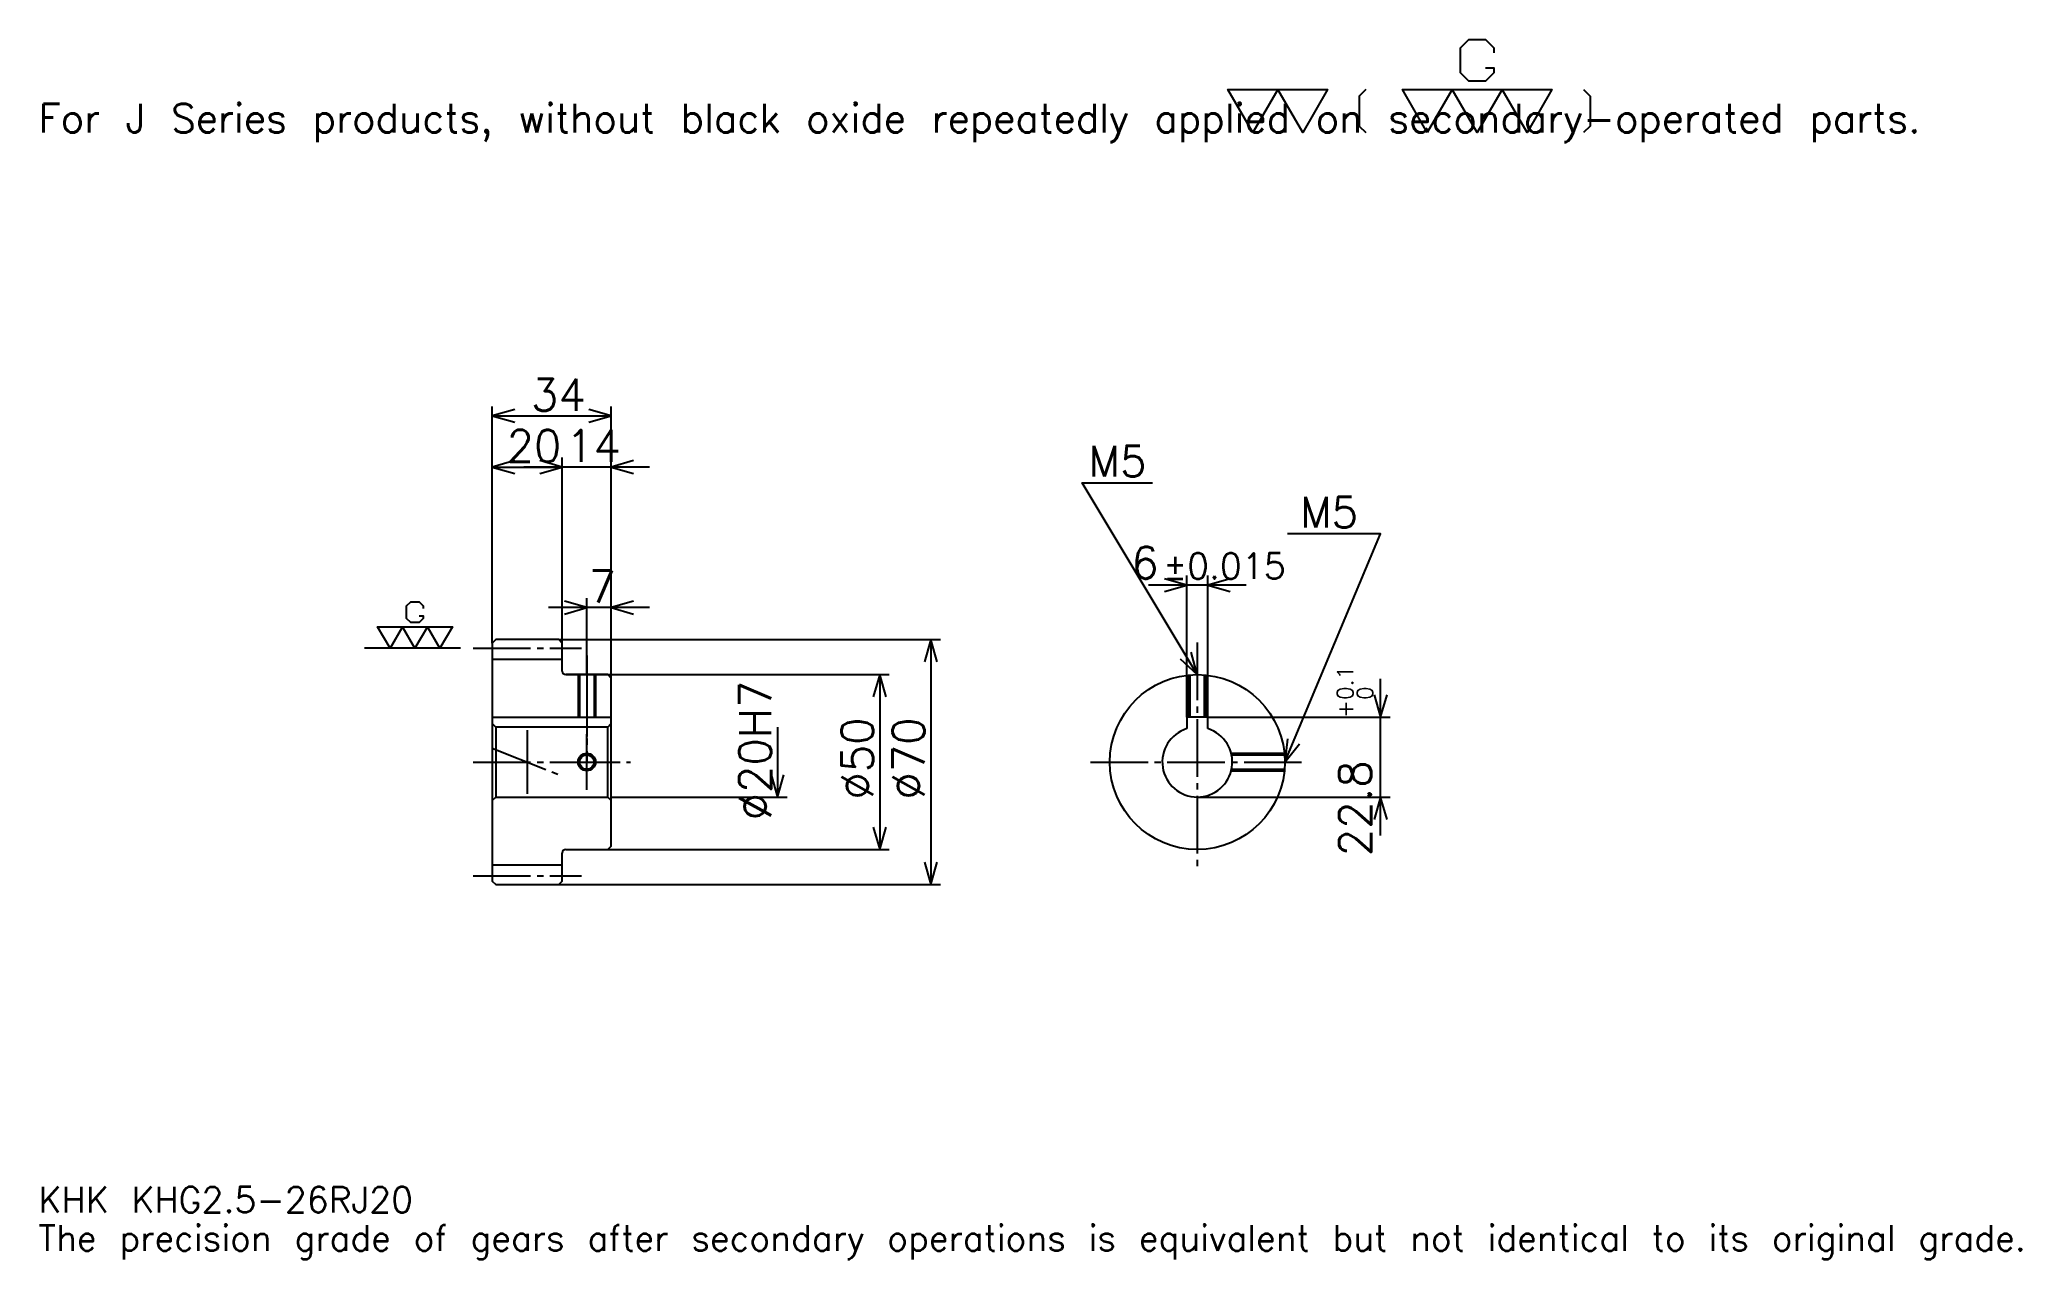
# Model space of a CAD drawing. Extents: x 19 to 585, y 7 to 355.
import ezdxf

# ---------------------------------------------------------------- set-up
doc = ezdxf.new("R2010")
doc.units = 0
doc.linetypes.add('DASHDOT', pattern=[21.913044, 16.434783, -1.826087, 1.826087, -1.826087])
doc.layers.get('0').update_dxf_attribs({"linetype": 'CONTINUOUS'})
doc.layers.add('DASHDOT', color=6, linetype='DASHDOT')
doc.styles.add('KANJI', font='TXT', dxfattribs={"bigfont": 'BIGFONT'})

msp = doc.modelspace()

# ---------------------------------------------------------------- linework, layer by layer
at = {"color": 5}
for p, q in [((147.913055, 183.82608), (147.913055, 250.478241)), ((181.913055, 183.82608), (181.913055, 250.478241)), ((147.913055, 247.73912), (181.913055, 247.73912)), ((147.913055, 233.130432), (167.913055, 233.130432)), ((192.869568, 233.130432), (156.956528, 233.130432)), ((167.913055, 183.82608), (167.913055, 235.869568)), ((363.304382, 199.391296), (335.391296, 199.391296)), ((346.347839, 161.626083), (346.347839, 202.130432)), ((352.347839, 161.626083), (352.347839, 202.130432)), ((192.869568, 192.956512), (163.956528, 192.956512)), ((174.913055, 183.82608), (174.913055, 195.695648)), ((147.913055, 182.82608), (147.913055, 183.82608)), ((166.913055, 183.82608), (181.913055, 183.82608)), ((167.913055, 182.82608), (167.913055, 183.82608)), ((174.913055, 173.82608), (174.913055, 183.82608)), ((174.913055, 173.82608), (174.913055, 183.82608)), ((181.913055, 183.82608), (275.956543, 183.82608)), ((181.913055, 172.82608), (181.913055, 183.82608)), ((273.217407, 183.82608), (273.217407, 113.82608)), ((168.913055, 173.82608), (181.913055, 173.82608)), ((181.913055, 173.82608), (261.347839, 173.82608)), ((258.608704, 173.82608), (258.608704, 123.82608)), ((401.739136, 127.86956), (401.739136, 172.582596)), ((229.391312, 158.82608), (229.391312, 138.82608)), ((352.347839, 161.626083), (404.478271, 161.626083)), ((181.913055, 138.82608), (232.130432, 138.82608)), ((349.347839, 138.82608), (404.478271, 138.82608)), ((168.913055, 123.82608), (181.913055, 123.82608)), ((181.913055, 123.82608), (261.347839, 123.82608)), ((166.913055, 113.82608), (181.913055, 113.82608)), ((181.913055, 113.82608), (275.956543, 113.82608))]:
    msp.add_line(p, q, dxfattribs=at)
at = {"color": 7}
for p, q in [((138.782623, 181.32608), (111.391312, 181.32608)), ((157.913055, 157.956512), (157.913055, 139.695648))]:
    msp.add_line(p, q, dxfattribs=at)
at = {"color": 4}
for p, q in [((147.913055, 178.20108), (167.913055, 178.20108)), ((147.913055, 161.626083), (181.913055, 161.626083)), ((148.913055, 158.82608), (148.913055, 138.82608)), ((180.913055, 158.82608), (181.913055, 159.82608)), ((180.913055, 138.82608), (181.913055, 137.82608)), ((147.913055, 119.45108), (167.913055, 119.45108))]:
    msp.add_line(p, q, dxfattribs=at)
at = {"color": 7}
for points in [[(431.686951, 347.212158), (434.060852, 347.212158), (434.060852, 345.787811), (431.686951, 343.41391), (426.939117, 343.41391), (424.565186, 345.787811), (424.565186, 352.909546), (426.939117, 355.283478), (431.686951, 355.283478), (434.060852, 352.909546), (434.060852, 351.485229)], [(365.217377, 328.695648), (358.095642, 341.040009), (386.582581, 341.040009), (379.460846, 328.695648), (372.339111, 341.040009), (365.217377, 328.695648)], [(397.502594, 341.040009), (395.603455, 339.140869), (395.603455, 330.594788), (397.502594, 328.695648)], [(415.06955, 328.695648), (407.947815, 341.040009), (450.678253, 341.040009), (443.556519, 328.695648), (436.434753, 341.040009), (429.313049, 328.695648), (422.191284, 341.040009), (415.06955, 328.695648)], [(459.699097, 341.040009), (461.598236, 339.140869), (461.598236, 330.594788), (459.699097, 328.695648)], [(127.004364, 190.584351), (128.191315, 190.584351), (128.191315, 189.872162), (127.004364, 188.685211), (124.630447, 188.685211), (123.443489, 189.872162), (123.443489, 193.433044), (124.630447, 194.619995), (127.004364, 194.619995), (128.191315, 193.433044), (128.191315, 192.720856)], [(118.695663, 181.32608), (115.134796, 187.49826), (136.500015, 187.49826), (132.939148, 181.32608), (129.378265, 187.49826), (125.817398, 181.32608), (122.256531, 187.49826), (118.695663, 181.32608)]]:
    msp.add_lwpolyline(points, dxfattribs=at)
at = {"color": 5}
for points in [[(154.304367, 249.565216), (147.913055, 247.73912), (154.304367, 245.913025)], [(175.521759, 245.913025), (181.913055, 247.73912), (175.521759, 249.565216)], [(154.304367, 234.956512), (147.913055, 233.130432), (154.304367, 231.304352)], [(161.521759, 231.304352), (167.913055, 233.130432), (161.521759, 234.956512)], [(161.521759, 231.304352), (167.913055, 233.130432), (161.521759, 234.956512)], [(188.304352, 234.956512), (181.913055, 233.130432), (188.304352, 231.304352)], [(349.347839, 173.82608), (316.478271, 228.608688), (336.565247, 228.608688)], [(374.347839, 148.82608), (401.739136, 214), (375.078247, 214)], [(339.956543, 197.565216), (346.347839, 199.391296), (339.956543, 201.217377)], [(358.739136, 201.217377), (352.347839, 199.391296), (358.739136, 197.565216)], [(168.521759, 191.130432), (174.913055, 192.956512), (168.521759, 194.782608)], [(188.304352, 194.782608), (181.913055, 192.956512), (188.304352, 191.130432)], [(275.043488, 177.434784), (273.217407, 183.82608), (271.391296, 177.434784)], [(344.493683, 178.367065), (349.347839, 173.82608), (347.625397, 180.246094)], [(260.434814, 167.434784), (258.608704, 173.82608), (256.782623, 167.434784)], [(399.913055, 168.01738), (401.739136, 161.626083), (403.565216, 168.01738)], [(375.140717, 155.425674), (374.347839, 148.82608), (378.507629, 154.010635)], [(227.565216, 145.217392), (229.391312, 138.82608), (231.217407, 145.217392)], [(403.565216, 132.434784), (401.739136, 138.82608), (399.913055, 132.434784)], [(256.782623, 130.217377), (258.608704, 123.82608), (260.434814, 130.217377)], [(271.391296, 120.217384), (273.217407, 113.82608), (275.043488, 120.217384)]]:
    msp.add_lwpolyline(points, dxfattribs=at)
at = {"color": 4}
for points in [[(167.913055, 174.82608), (167.913055, 182.82608), (166.913055, 183.82608), (148.913055, 183.82608), (147.913055, 182.82608), (147.913055, 137.82608)], [(168.913055, 123.82608), (180.913055, 123.82608), (181.913055, 124.82608), (181.913055, 172.82608), (180.913055, 173.82608), (168.913055, 173.82608)], [(172.413055, 173.82608), (172.413055, 161.626083)], [(172.848053, 173.82608), (172.848053, 161.626083)], [(176.978058, 173.82608), (176.978058, 161.626083)], [(177.413055, 173.82608), (177.413055, 161.626083)], [(346.847839, 161.626083), (346.847839, 173.70076)], [(347.282837, 161.626083), (347.282837, 173.740646)], [(351.412842, 161.626083), (351.412842, 173.740646)], [(351.847839, 161.626083), (351.847839, 173.70076)], [(147.913055, 137.82608), (148.913055, 138.82608), (180.913055, 138.82608), (180.913055, 158.82608), (148.913055, 158.82608), (147.913055, 159.82608)], [(352.347839, 158.365479), (352.347839, 161.626083), (346.347839, 161.626083), (346.347839, 158.365479)], [(359.030304, 151.32608), (374.222534, 151.32608)], [(359.132324, 150.891083), (374.26239, 150.891083)], [(359.030304, 146.32608), (374.222534, 146.32608)], [(359.132324, 146.761078), (374.26239, 146.761078)], [(147.913055, 137.82608), (147.913055, 114.82608), (148.913055, 113.82608), (166.913055, 113.82608), (167.913055, 114.82608), (167.913055, 122.82608)]]:
    msp.add_lwpolyline(points, dxfattribs=at)
for centre, radius in [((349.347839, 148.82608), 25), ((174.913055, 148.82608), 2.065)]:
    msp.add_circle(centre, radius, dxfattribs=at)
at = {"color": 7}
msp.add_circle((174.913055, 148.82608), 2.5, dxfattribs=at)
at = {"color": 4}
for centre, radius, start, end in [((168.913055, 174.82608), 1, 180, 270), ((349.347839, 148.82608), 10, 107.45760275, 72.54239725), ((168.913055, 122.82608), 1, 90, 180)]:
    msp.add_arc(centre, radius, start, end, dxfattribs=at)
at = {"layer": 'DASHDOT', "color": 7}
for p, q in [((142.434799, 181.32608), (173.391312, 181.32608)), ((349.347839, 182.956512), (349.347839, 118.347824)), ((174.913055, 173.82608), (174.913055, 148.82608)), ((142.434799, 148.82608), (187.391312, 148.82608)), ((147.913055, 152.765182), (167.913055, 144.886978)), ((318.869568, 148.82608), (379.826111, 148.82608)), ((142.434799, 116.32608), (173.391312, 116.32608))]:
    msp.add_line(p, q, dxfattribs=at)
for points in [[(174.913055, 179.304337), (174.913055, 156.147827)], [(174.913055, 140.847824), (174.913055, 156.804337)], [(166.934799, 148.82608), (182.891312, 148.82608)]]:
    msp.add_lwpolyline(points, dxfattribs=at)

# ---------------------------------------------------------------- texts
at = {"color": 7, "style": 'KANJI'}
for s, height, p in [('For J Series products, without black oxide repeatedly applied on secondary-operated parts.', 8.217391, (18.26087, 328.695648)), ('34', 9.130435, (158.978271, 249.199982)), ('20', 9.130435, (151.978271, 234.591309)), ('14', 9.130435, (168.978271, 234.591309)), ('M5', 8.765218, (318.304382, 230.434784)), ('M5', 8.765218, (378.730438, 215.82608)), ('6', 9.130435, (330.500793, 201.217377)), ('%%p0.015', 7.304348, (339.538818, 201.217377)), ('7', 9.130435, (175.445663, 194.417389)), ('KHK KHG2.5-26RJ20', 7.304348, (18.26087, 20.086956)), ('The precision grade of gears after secondary operations is equivalent but not identical to its original grade.', 7.304348, (18.26087, 9.130435))]:
    msp.add_text(s, height=height, dxfattribs=at).set_placement(p)
for s, height, p in [('%%c20H7', 9.130435, (227.565216, 132.16304)), ('0.1', 4.565217, (393.886963, 166.54512)), ('0', 4.565217, (399.547852, 166.54512)), ('+', 4.565217, (393.886963, 161.432068)), ('%%c50', 9.130435, (256.782623, 138.097824)), ('%%c70', 9.130435, (271.391296, 138.097824)), ('22.8', 9.130435, (399, 121.911942))]:
    msp.add_text(s, height=height, rotation=90, dxfattribs=at).set_placement(p)

doc.saveas('drawing.dxf')
